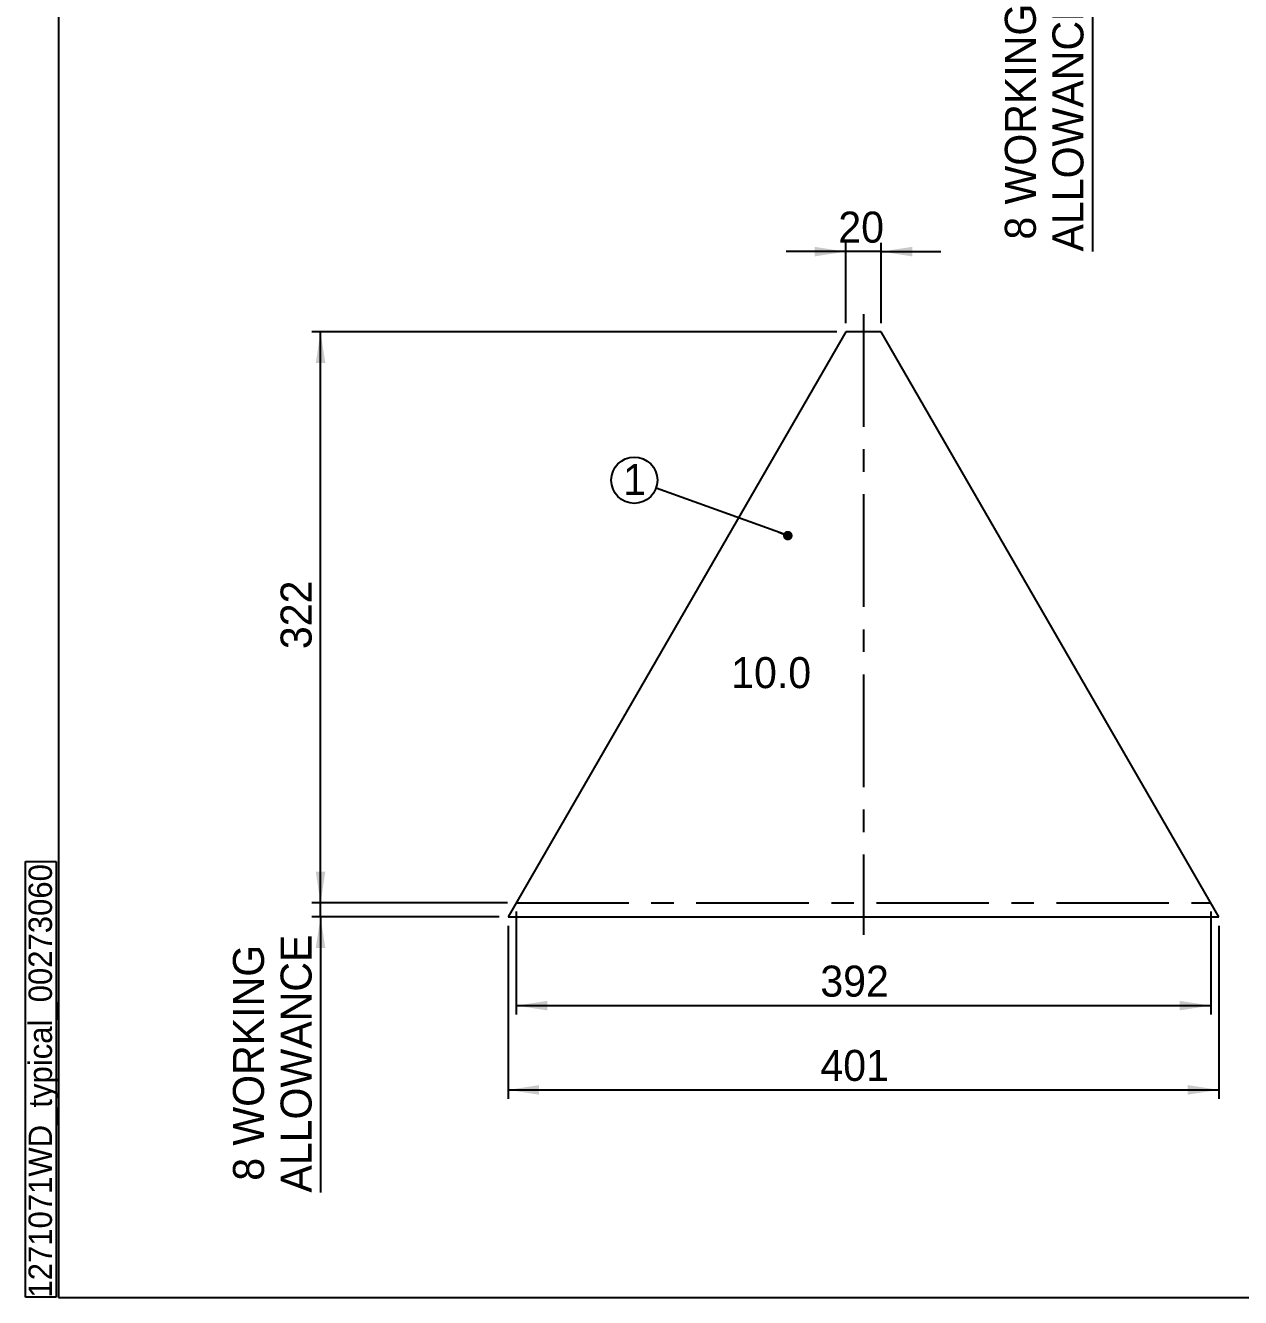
# Model space of a CAD drawing. Header units: millimetres. Extents: x 8 to 2090, y 25 to 1460.
# Drawn here: x 8 to 693, y 25 to 742 of the extents above; entities that cross this region are included whole.
import ezdxf

# ---------------------------------------------------------------- set-up
doc = ezdxf.new("R2010")
doc.units = ezdxf.units.MM
doc.header["$LTSCALE"] = 5
doc.linetypes.add('CENTERX2', pattern=[20.32, 12.7, -2.54, 2.54, -2.54])
doc.layers.add('AM_0', color=7, linetype='Continuous', lineweight=25)
for name, color, linetype in [('AM_5', 3, 'Continuous'), ('AM_6', 2, 'Continuous'), ('AM_7', 4, 'CENTERX2')]:
    doc.layers.add(name, color=color, linetype=linetype)
doc.styles.add('SLDTEXTSTYLE0', font='ARIAL.TTF', dxfattribs={"width": 0.948})
doc.styles.get("Standard").update_dxf_attribs({"font": 'ARIAL.TTF'})
doc.dimstyles.new('SLDDIMSTYLE0', dxfattribs={"dimtxt": 17.5, "dimasz": 17.5, "dimexe": 0, "dimexo": 0.0625, "dimgap": 4.375, "dimtad": 1, "dimdec": 1, "dimrnd": 1e-09, "dimzin": 12, "dimdsep": 46, "dimtxsty": 'SLDTEXTSTYLE0', "dimsah": 1, "dimcen": 0.09, "dimadec": 0, "dimazin": 3, "dimtfac": 1, "dimtdec": 1, "dimtmove": 0, "dimatfit": 0, "dimfxl": 1, "dimfrac": 2, "dimtolj": 1, "dimtzin": 12, "dimarcsym": 0})
doc.dimstyles.new('SLDDIMSTYLE1', dxfattribs={"dimtxt": 17.5, "dimasz": 17.5, "dimexe": 0, "dimexo": 0.0625, "dimgap": 4.375, "dimtad": 1, "dimdec": 0, "dimrnd": 1e-09, "dimzin": 12, "dimdsep": 46, "dimtxsty": 'SLDTEXTSTYLE0', "dimsah": 1, "dimcen": 0.09, "dimadec": 0, "dimazin": 3, "dimtfac": 1, "dimtdec": 0, "dimtofl": 0, "dimtmove": 0, "dimatfit": 3, "dimfxl": 1, "dimfrac": 2, "dimtolj": 1, "dimtzin": 12, "dimarcsym": 0})
doc.dimstyles.new('SLDDIMSTYLE2', dxfattribs={"dimtxt": 17.5, "dimasz": 17.5, "dimexe": 0, "dimexo": 0.0625, "dimgap": 4.375, "dimtad": 1, "dimdec": 1, "dimrnd": 1e-09, "dimzin": 12, "dimdsep": 46, "dimtxsty": 'SLDTEXTSTYLE0', "dimsah": 1, "dimcen": 0.09, "dimadec": 0, "dimazin": 3, "dimtfac": 1, "dimtdec": 1, "dimtofl": 0, "dimtmove": 0, "dimatfit": 3, "dimfxl": 1, "dimfrac": 2, "dimtolj": 1, "dimtzin": 12, "dimarcsym": 0})
doc.dimstyles.new('SLDDIMSTYLE5', dxfattribs={"dimtxt": 0.18, "dimasz": 5.384615, "dimexe": 0, "dimexo": 0.0625, "dimgap": 0, "dimtad": 0, "dimtih": 1, "dimtoh": 1, "dimdec": 0, "dimrnd": 1e-09, "dimzin": 0, "dimdsep": 46, "dimtxsty": 'STANDARD', "dimblk1": 'DOT', "dimblk2": 'DOT', "dimsah": 1, "dimcen": 0.09, "dimadec": 0, "dimazin": 0, "dimtfac": 5.384615, "dimtdec": 0, "dimtofl": 0, "dimtmove": 0, "dimatfit": 3, "dimldrblk": 'DOT', "dimfxl": 1, "dimfrac": 2, "dimtolj": 1, "dimtzin": 0, "dimarcsym": 0})

# ---------------------------------------------------------------- blocks, each defined once
blk = doc.blocks.new('SW_NOTE_0')
at = {"layer": 'AM_6', "color": 0}
for p, q in [((-18.8, 0.17), (-18.8, 245.92)), ((-18.8, 245.92), (-1.37, 245.92)), ((-1.37, 245.92), (-1.37, 0.17)), ((-1.37, 0.17), (-18.8, 0.17))]:
    blk.add_line(p, q, dxfattribs=at)
at = {"layer": 'AM_6', "color": 0, "insert": (-17.05, 0), "char_height": 13.2292, "attachment_point": 1, "rotation": 90, "style": 'SLDTEXTSTYLE0'}
blk.add_mtext('1271071WD_typical_00273060', dxfattribs=at)
blk = doc.blocks.new('_D')
at = {"layer": 'AM_5'}
for p, q in [((609.65, 791.83), (609.65, 825.48)), ((656.54, 791.83), (604.65, 791.83)), ((609.65, 791.83), (609.65, 783.83)), ((651.92, 783.83), (604.65, 783.83)), ((609.65, 783.83), (609.65, 614.92))]:
    blk.add_line(p, q, dxfattribs=at)
for points in [[(609.65, 791.83), (612.35, 809.33), (606.96, 809.33)], [(609.65, 783.83), (606.96, 766.33), (612.35, 766.33)]]:
    blk.add_solid(points, dxfattribs=at)
at = {"layer": 'AM_5', "char_height": 17.5, "attachment_point": 1, "rotation": 90, "style": 'SLDTEXTSTYLE0'}
for s, insert in [('ALLOWANCE', (587.09, 614.92)), (' WORKING', (560.24, 634.98)), ('8', (560.24, 621.62))]:
    blk.add_mtext(s, dxfattribs=dict(at, insert=insert))
blk = doc.blocks.new('_D_10')
at = {"layer": 'AM_5'}
for p, q in [((174.14, 247.58), (174.14, 281.23)), ((279.56, 247.58), (169.14, 247.58)), ((174.14, 239.58), (174.14, 247.58)), ((274.94, 239.58), (169.14, 239.58)), ((174.14, 239.58), (174.14, 84.11))]:
    blk.add_line(p, q, dxfattribs=at)
for points in [[(174.14, 247.58), (176.84, 265.08), (171.45, 265.08)], [(174.14, 239.58), (171.45, 222.08), (176.84, 222.08)]]:
    blk.add_solid(points, dxfattribs=at)
at = {"layer": 'AM_5', "char_height": 17.5, "attachment_point": 1, "rotation": 90, "style": 'SLDTEXTSTYLE0'}
for s, insert in [('ALLOWANCE', (151.59, 84.11)), (' WORKING', (124.73, 104.17)), ('8', (124.73, 90.8))]:
    blk.add_mtext(s, dxfattribs=dict(at, insert=insert))
blk = doc.blocks.new('_D_11')
at = {"layer": 'AM_5'}
for p, q in [((284.56, 242.58), (284.56, 184.58)), ((676.38, 242.58), (676.38, 184.58)), ((284.56, 189.58), (676.38, 189.58))]:
    blk.add_line(p, q, dxfattribs=at)
for points in [[(284.56, 189.58), (302.06, 186.88), (302.06, 192.27)], [(676.38, 189.58), (658.88, 192.27), (658.88, 186.88)]]:
    blk.add_solid(points, dxfattribs=at)
at = {"layer": 'AM_5', "insert": (456.14, 212.14), "char_height": 17.5, "attachment_point": 1, "style": 'SLDTEXTSTYLE0'}
blk.add_mtext('392', dxfattribs=at)
blk = doc.blocks.new('_D_12')
at = {"layer": 'AM_5'}
for p, q in [((465.47, 569.58), (169.14, 569.58)), ((174.14, 247.58), (174.14, 569.58)), ((279.56, 247.58), (169.14, 247.58))]:
    blk.add_line(p, q, dxfattribs=at)
for points in [[(174.14, 569.58), (171.45, 552.08), (176.84, 552.08)], [(174.14, 247.58), (176.84, 265.08), (171.45, 265.08)]]:
    blk.add_solid(points, dxfattribs=at)
at = {"layer": 'AM_5', "insert": (151.59, 390.65), "char_height": 17.5, "attachment_point": 1, "rotation": 90, "style": 'SLDTEXTSTYLE0'}
blk.add_mtext('322', dxfattribs=at)
blk = doc.blocks.new('_D_13')
at = {"layer": 'AM_5'}
for p, q in [((279.94, 234.58), (279.94, 137.05)), ((680.99, 234.58), (680.99, 137.05)), ((279.94, 142.05), (680.99, 142.05))]:
    blk.add_line(p, q, dxfattribs=at)
for points in [[(279.94, 142.05), (297.44, 139.36), (297.44, 144.74)], [(680.99, 142.05), (663.49, 144.74), (663.49, 139.36)]]:
    blk.add_solid(points, dxfattribs=at)
at = {"layer": 'AM_5', "insert": (456.16, 164.61), "char_height": 17.5, "attachment_point": 1, "style": 'SLDTEXTSTYLE0'}
blk.add_mtext('401', dxfattribs=at)
blk = doc.blocks.new('_D_14')
at = {"layer": 'AM_5'}
for p, q in [((470.47, 574.58), (470.47, 619.85)), ((490.47, 574.58), (490.47, 619.85)), ((470.47, 614.85), (436.82, 614.85)), ((490.47, 614.85), (470.47, 614.85)), ((490.47, 614.85), (524.12, 614.85))]:
    blk.add_line(p, q, dxfattribs=at)
for points in [[(470.47, 614.85), (452.97, 617.54), (452.97, 612.16)], [(490.47, 614.85), (507.97, 612.16), (507.97, 617.54)]]:
    blk.add_solid(points, dxfattribs=at)
at = {"layer": 'AM_5', "insert": (466.28, 637.41), "char_height": 17.5, "attachment_point": 1, "style": 'SLDTEXTSTYLE0'}
blk.add_mtext('20', dxfattribs=at)
blk = doc.blocks.new('SW_NOTE_0_1')
at = {"layer": 'AM_6', "color": 0}
blk.add_circle((-12.28, 4.43), 13.05, dxfattribs=at)
at = {"layer": 'AM_6', "color": 0, "insert": (-12.12, 13.56), "char_height": 17.5, "attachment_point": 2, "style": 'SLDTEXTSTYLE0'}
blk.add_mtext('1', dxfattribs=at)
blk = doc.blocks.new('_Dot')
at = {"color": 0, "linetype": 'ByBlock', "lineweight": -2}
blk.add_line((-0.5, 0), (-1, 0), dxfattribs=at)
at = {"color": 0, "linetype": 'ByBlock', "const_width": 0.5}
blk.add_lwpolyline([(-0.25, 0, 1), (0.25, 0, 1)], format="xyb", close=True, dxfattribs=at)

msp = doc.modelspace()

# ---------------------------------------------------------------- linework, layer by layer
at = {"layer": 'AM_0'}
for p, q in [((26.341747, 1460.005464), (26.341747, 24.912506)), ((470.469397, 569.576573), (279.943808, 239.576573)), ((490.469397, 569.576573), (470.469397, 569.576573)), ((680.994986, 239.576573), (490.469397, 569.576573)), ((279.943808, 239.576573), (680.994986, 239.576573)), ((26.341747, 24.912506), (2075.036767, 24.912506))]:
    msp.add_line(p, q, dxfattribs=at)
at = {"layer": 'AM_7'}
for p, q in [((480.469397, 579.576573), (480.469397, 229.576573)), ((284.56261, 247.576573), (676.376184, 247.576573))]:
    msp.add_line(p, q, dxfattribs=at)

# ---------------------------------------------------------------- block references
at = {"layer": 'AM_6'}
for name, p in [('SW_NOTE_0_1', (363.467386, 481.491851)), ('SW_NOTE_0', (26.424052, 24.912506))]:
    msp.add_blockref(name, p, dxfattribs=at)

# ---------------------------------------------------------------- texts
at = {"layer": 'AM_6', "insert": (405.84901, 386.144397), "char_height": 17.5, "attachment_point": 1, "style": 'SLDTEXTSTYLE0'}
msp.add_mtext('10.0', dxfattribs=at)

# ---------------------------------------------------------------- dimensions: what is measured, and where the dimension line sits
at = {"layer": 'AM_5'}
for base, p1, p2, picture, middle in [((609.653033, 783.825236), (661.542242, 791.825236), (656.92344, 783.825236), '_D', (609.653033, 690.388706)), ((174.143884, 247.576573), (279.943808, 239.576573), (284.56261, 247.576573), '_D_10', (174.143884, 159.576573))]:
    dim = msp.add_linear_dim(base=base, p1=p1, p2=p2, angle=90, text='<> WORKING\\PALLOWANCE', dimstyle='SLDDIMSTYLE0', dxfattribs=at)
    dim.commit()
    dim.dimension.update_dxf_attribs({"geometry": picture, "text_midpoint": middle, "dimtype": 160})
for base, p1, p2, dimstyle, picture, middle in [((470.469397, 614.850961), (490.469397, 569.576573), (470.469397, 569.576573), 'SLDDIMSTYLE0', '_D_14', (479.647578, 614.850961)), ((676.376184, 189.576573), (284.56261, 247.576573), (676.376184, 247.576573), 'SLDDIMSTYLE1', '_D_11', (476.19627, 189.576573)), ((680.994986, 142.050642), (279.943808, 239.576573), (680.994986, 239.576573), 'SLDDIMSTYLE1', '_D_13', (476.216217, 142.050642))]:
    dim = msp.add_linear_dim(base=base, p1=p1, p2=p2, dimstyle=dimstyle, dxfattribs=at)
    dim.commit()
    dim.dimension.update_dxf_attribs({"geometry": picture, "text_midpoint": middle, "dimtype": 160})
dim = msp.add_linear_dim(base=(174.143884, 569.576573), p1=(284.56261, 247.576573), p2=(470.469397, 569.576573), angle=90, dimstyle='SLDDIMSTYLE2', dxfattribs=at)
dim.commit()
dim.dimension.update_dxf_attribs({"geometry": '_D_12', "text_midpoint": (174.143884, 410.700973), "dimtype": 160})

# ---------------------------------------------------------------- leaders
at = {"layer": 'AM_6'}
msp.add_leader([(437.789938, 454.654237), (363.467386, 481.491851)], dimstyle='SLDDIMSTYLE5', dxfattribs=at)

doc.saveas('drawing.dxf')
